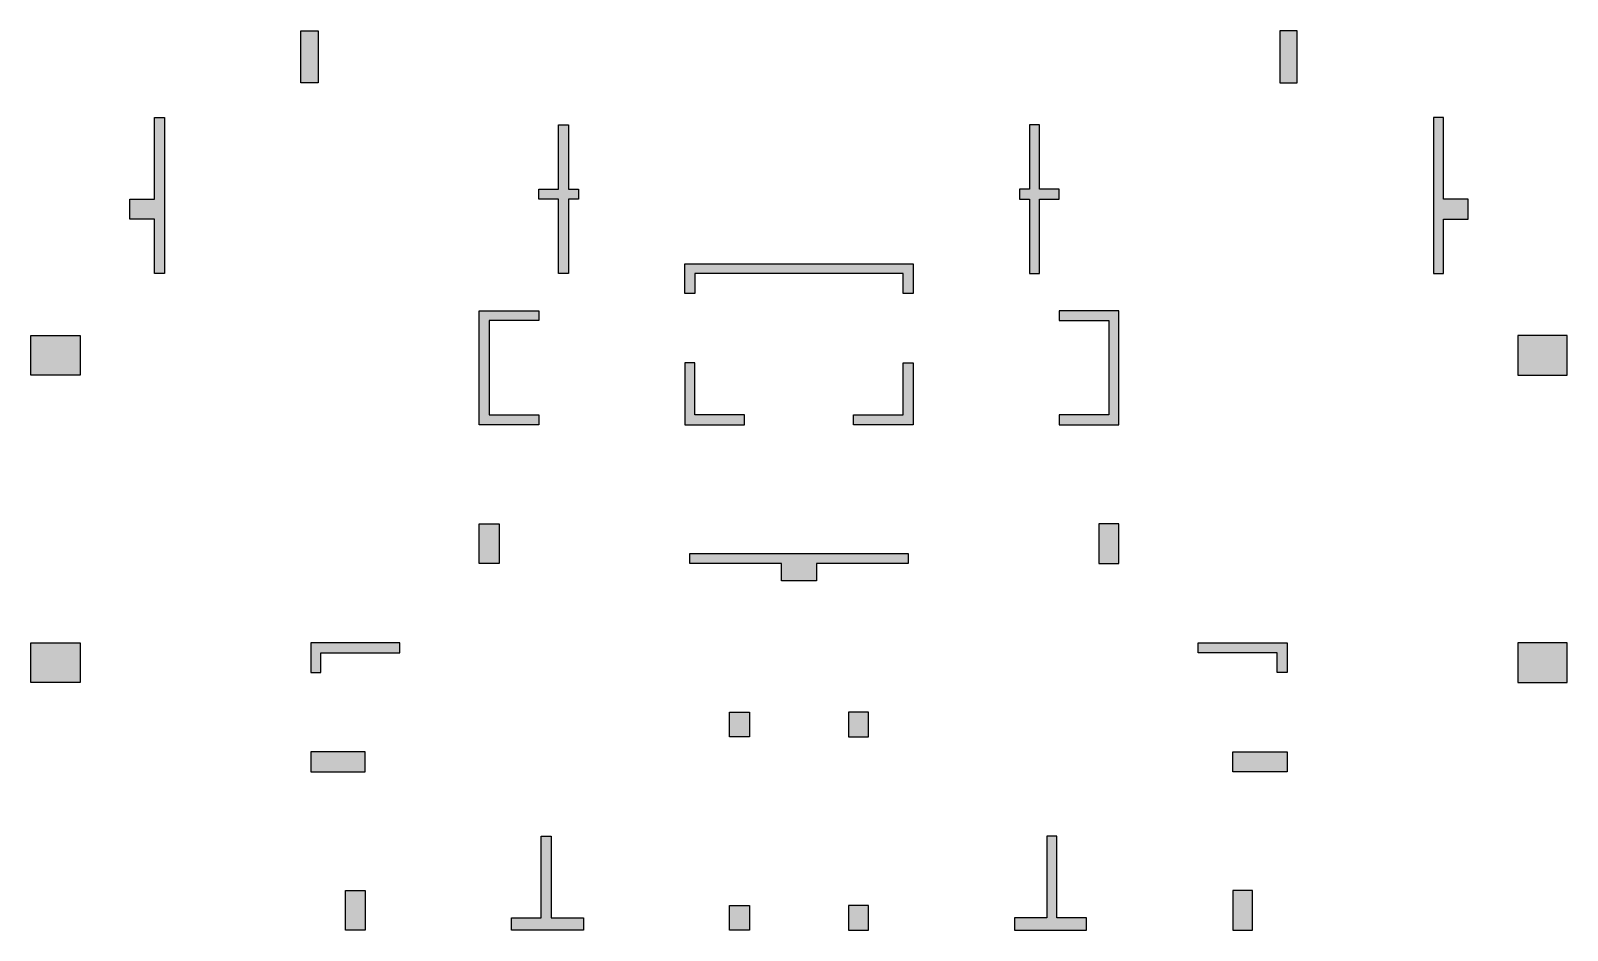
# Model space of a CAD drawing. Header units: millimetres. Extents: x -15500 to 15500, y -100 to 18050.
import ezdxf

# ---------------------------------------------------------------- set-up
doc = ezdxf.new("R2010")
doc.units = ezdxf.units.MM
doc.header["$LTSCALE"] = 1000
for name, color, linetype in [('S-COLU-HATCH', 30, 'Continuous'), ('S-COLU-LINE1', 6, 'Continuous'), ('S-WALL-LINE1', 12, 'Continuous')]:
    doc.layers.add(name, color=color, linetype=linetype)

msp = doc.modelspace()

# ---------------------------------------------------------------- hatches: boundary and pattern name
at = {"layer": 'S-COLU-HATCH', "linetype": 'ByBlock'}
h = msp.add_hatch(color=0, dxfattribs=at)
h.dxf.hatch_style = 1
h.paths.add_polyline_path([(-10050, 18050), (-9700, 18050), (-9700, 17000), (-10050, 17000)])
h = msp.add_hatch(color=0, dxfattribs=at)
h.dxf.hatch_style = 1
h.paths.add_polyline_path([(10050, 18050), (9700, 18050), (9700, 17000), (10050, 17000)])
h = msp.add_hatch(color=0, dxfattribs=at)
h.dxf.hatch_style = 1
h.paths.add_polyline_path([(-12800, 16300), (-13000, 16300), (-13000, 14650), (-13500, 14650), (-13500, 14250), (-13000, 14250), (-13000, 13150), (-12800, 13150)])
h = msp.add_hatch(color=0, dxfattribs=at)
h.dxf.hatch_style = 1
h.paths.add_polyline_path([(-4650, 14650), (-4650, 13150), (-4850, 13150), (-4850, 14650), (-5250, 14650), (-5250, 14850), (-4850, 14850), (-4850, 16150), (-4650, 16150), (-4650, 14850), (-4450, 14850), (-4450, 14650)])
h = msp.add_hatch(color=0, dxfattribs=at)
h.dxf.hatch_style = 1
h.paths.add_polyline_path([(4650, 14650), (4650, 13150), (4850, 13150), (4850, 14650), (5250, 14650), (5250, 14850), (4850, 14850), (4850, 16150), (4650, 16150), (4650, 14850), (4450, 14850), (4450, 14650)])
h = msp.add_hatch(color=0, dxfattribs=at)
h.dxf.hatch_style = 1
h.paths.add_polyline_path([(12800, 13150), (13000, 13150), (13000, 14250), (13500, 14250), (13500, 14650), (13000, 14650), (13000, 16300), (12800, 16300)])
h = msp.add_hatch(color=0, dxfattribs=at)
h.dxf.hatch_style = 1
h.paths.add_polyline_path([(2300, 13350), (2300, 12750), (2100, 12750), (2100, 13150), (-2100, 13150), (-2100, 12750), (-2300, 12750), (-2300, 13350)])
h = msp.add_hatch(color=0, dxfattribs=at)
h.dxf.hatch_style = 1
h.paths.add_polyline_path([(-6450, 12400), (-5250, 12400), (-5250, 12200), (-6250, 12200), (-6250, 10300), (-5250, 10300), (-5250, 10100), (-6450, 10100)])
h = msp.add_hatch(color=0, dxfattribs=at)
h.dxf.hatch_style = 1
h.paths.add_polyline_path([(6450, 12400), (5250, 12400), (5250, 12200), (6250, 12200), (6250, 10300), (5250, 10300), (5250, 10100), (6450, 10100)])
h = msp.add_hatch(color=0, dxfattribs=at)
h.dxf.hatch_style = 1
h.paths.add_polyline_path([(-15500, 11100), (-15500, 11900), (-14500, 11900), (-14500, 11100)])
h = msp.add_hatch(color=0, dxfattribs=at)
h.dxf.hatch_style = 1
h.paths.add_polyline_path([(15500, 11100), (15500, 11900), (14500, 11900), (14500, 11100)])
h = msp.add_hatch(color=0, dxfattribs=at)
h.dxf.hatch_style = 1
h.paths.add_polyline_path([(-1201, 10300), (-2100, 10300), (-2100, 11350), (-2300, 11350), (-2300, 10100), (-1100, 10100), (-1100, 10300)])
h = msp.add_hatch(color=0, dxfattribs=at)
h.dxf.hatch_style = 1
h.paths.add_polyline_path([(1101, 10300), (2100, 10300), (2100, 11350), (2300, 11350), (2300, 10100), (1100, 10100), (1100, 10300)])
h = msp.add_hatch(color=0, dxfattribs=at)
h.dxf.hatch_style = 1
h.paths.add_polyline_path([(-6050, 8100), (-6050, 7300), (-6450, 7300), (-6450, 8100)])
h = msp.add_hatch(color=0, dxfattribs=at)
h.dxf.hatch_style = 1
h.paths.add_polyline_path([(6050, 8100), (6050, 7300), (6450, 7300), (6450, 8100)])
h = msp.add_hatch(color=0, dxfattribs=at)
h.dxf.hatch_style = 1
h.paths.add_polyline_path([(-2200, 7500), (2200, 7500), (2200, 7300), (350, 7300), (350, 6950), (-350, 6950), (-350, 7300), (-2200, 7300)])
h = msp.add_hatch(color=0, dxfattribs=at)
h.dxf.hatch_style = 1
h.paths.add_polyline_path([(-15500, 4900), (-15500, 5700), (-14500, 5700), (-14500, 4900)])
h = msp.add_hatch(color=0, dxfattribs=at)
h.dxf.hatch_style = 1
h.paths.add_polyline_path([(-9850, 5700), (-9850, 5100), (-9650, 5100), (-9650, 5500), (-8050, 5500), (-8050, 5700)])
h = msp.add_hatch(color=0, dxfattribs=at)
h.dxf.hatch_style = 1
h.paths.add_polyline_path([(9850, 5700), (9850, 5100), (9650, 5100), (9650, 5500), (8050, 5500), (8050, 5700)])
h = msp.add_hatch(color=0, dxfattribs=at)
h.dxf.hatch_style = 1
h.paths.add_polyline_path([(15500, 4900), (15500, 5700), (14500, 5700), (14500, 4900)])
h = msp.add_hatch(color=0, dxfattribs=at)
h.dxf.hatch_style = 1
h.paths.add_polyline_path([(-1000, 4300), (-1000, 3800), (-1400, 3800), (-1400, 4300)])
h = msp.add_hatch(color=0, dxfattribs=at)
h.dxf.hatch_style = 1
h.paths.add_polyline_path([(1000, 4300), (1000, 3800), (1400, 3800), (1400, 4300)])
h = msp.add_hatch(color=0, dxfattribs=at)
h.dxf.hatch_style = 1
h.paths.add_polyline_path([(-8750, 3500), (-9850, 3500), (-9850, 3100), (-8750, 3100)])
h = msp.add_hatch(color=0, dxfattribs=at)
h.dxf.hatch_style = 1
h.paths.add_polyline_path([(8750, 3500), (9850, 3500), (9850, 3100), (8750, 3100)])
h = msp.add_hatch(color=0, dxfattribs=at)
h.dxf.hatch_style = 1
h.paths.add_polyline_path([(-5000, 150), (-4350, 150), (-4350, -100), (-5800, -100), (-5800, 150), (-5200, 150), (-5200, 1800), (-5000, 1800)])
h = msp.add_hatch(color=0, dxfattribs=at)
h.dxf.hatch_style = 1
h.paths.add_polyline_path([(5000, 150), (4350, 150), (4350, -100), (5800, -100), (5800, 150), (5200, 150), (5200, 1800), (5000, 1800)])
h = msp.add_hatch(color=0, dxfattribs=at)
h.dxf.hatch_style = 1
h.paths.add_polyline_path([(-8750, 700), (-8750, -100), (-9150, -100), (-9150, 700)])
h = msp.add_hatch(color=0, dxfattribs=at)
h.dxf.hatch_style = 1
h.paths.add_polyline_path([(8750, 700), (8750, -100), (9150, -100), (9150, 700)])
h = msp.add_hatch(color=0, dxfattribs=at)
h.dxf.hatch_style = 1
h.paths.add_polyline_path([(-1000, 400), (-1000, -100), (-1400, -100), (-1400, 400)])
h = msp.add_hatch(color=0, dxfattribs=at)
h.dxf.hatch_style = 1
h.paths.add_polyline_path([(1000, 400), (1000, -100), (1400, -100), (1400, 400)])

# ---------------------------------------------------------------- linework, layer by layer
at = {"layer": 'S-COLU-LINE1', "linetype": 'ByBlock'}
for points in [[(-10050, 18050), (-9700, 18050), (-9700, 17000), (-10050, 17000)], [(10050, 18050), (9700, 18050), (9700, 17000), (10050, 17000)], [(-15500, 11100), (-15500, 11900), (-14500, 11900), (-14500, 11100)], [(15500, 11100), (15500, 11900), (14500, 11900), (14500, 11100)], [(-6050, 8100), (-6050, 7300), (-6450, 7300), (-6450, 8100)], [(6050, 8100), (6050, 7300), (6450, 7300), (6450, 8100)], [(-15500, 4900), (-15500, 5700), (-14500, 5700), (-14500, 4900)], [(15500, 4900), (15500, 5700), (14500, 5700), (14500, 4900)], [(-1000, 4300), (-1000, 3800), (-1400, 3800), (-1400, 4300)], [(1000, 4300), (1000, 3800), (1400, 3800), (1400, 4300)], [(-8750, 3500), (-9850, 3500), (-9850, 3100), (-8750, 3100)], [(8750, 3500), (9850, 3500), (9850, 3100), (8750, 3100)], [(-8750, 700), (-8750, -100), (-9150, -100), (-9150, 700)], [(8750, 700), (8750, -100), (9150, -100), (9150, 700)], [(-1000, 400), (-1000, -100), (-1400, -100), (-1400, 400)], [(1000, 400), (1000, -100), (1400, -100), (1400, 400)]]:
    msp.add_lwpolyline(points, close=True, dxfattribs=at)
at = {"layer": 'S-WALL-LINE1', "linetype": 'ByBlock'}
for points in [[(-13000, 14650), (-13000, 16300), (-12800, 16300), (-12800, 13150), (-13000, 13150), (-13000, 14250), (-13500, 14250), (-13500, 14650), (-13000, 14650)], [(13000, 14650), (13000, 16300), (12800, 16300), (12800, 13150), (13000, 13150), (13000, 14250), (13500, 14250), (13500, 14650), (13000, 14650)], [(2300, 13350), (2300, 12750), (2100, 12750), (2100, 13150), (-2100, 13150), (-2100, 12750), (-2300, 12750), (-2300, 13350), (2300, 13350)], [(-2200, 7500), (2200, 7500), (2200, 7300), (350, 7300), (350, 6950), (-350, 6950), (-350, 7300), (-2200, 7300), (-2200, 7500)]]:
    msp.add_lwpolyline(points, dxfattribs=at)
for points in [[(-4650, 14650), (-4650, 13150), (-4850, 13150), (-4850, 14650), (-5250, 14650), (-5250, 14850), (-4850, 14850), (-4850, 16150), (-4650, 16150), (-4650, 14850), (-4450, 14850), (-4450, 14650)], [(4650, 14650), (4650, 13150), (4850, 13150), (4850, 14650), (5250, 14650), (5250, 14850), (4850, 14850), (4850, 16150), (4650, 16150), (4650, 14850), (4450, 14850), (4450, 14650)], [(-6450, 12400), (-5250, 12400), (-5250, 12200), (-6250, 12200), (-6250, 10300), (-5250, 10300), (-5250, 10100), (-6450, 10100)], [(6450, 12400), (5250, 12400), (5250, 12200), (6250, 12200), (6250, 10300), (5250, 10300), (5250, 10100), (6450, 10100)], [(-1201, 10300), (-2100, 10300), (-2100, 11350), (-2300, 11350), (-2300, 10100), (-1100, 10100), (-1100, 10300)], [(1101, 10300), (2100, 10300), (2100, 11350), (2300, 11350), (2300, 10100), (1100, 10100), (1100, 10300)], [(-9850, 5700), (-9850, 5100), (-9650, 5100), (-9650, 5500), (-8050, 5500), (-8050, 5700)], [(9850, 5700), (9850, 5100), (9650, 5100), (9650, 5500), (8050, 5500), (8050, 5700)], [(-5000, 150), (-4350, 150), (-4350, -100), (-5800, -100), (-5800, 150), (-5200, 150), (-5200, 1800), (-5000, 1800)], [(5000, 150), (4350, 150), (4350, -100), (5800, -100), (5800, 150), (5200, 150), (5200, 1800), (5000, 1800)]]:
    msp.add_lwpolyline(points, close=True, dxfattribs=at)

doc.saveas('drawing.dxf')
